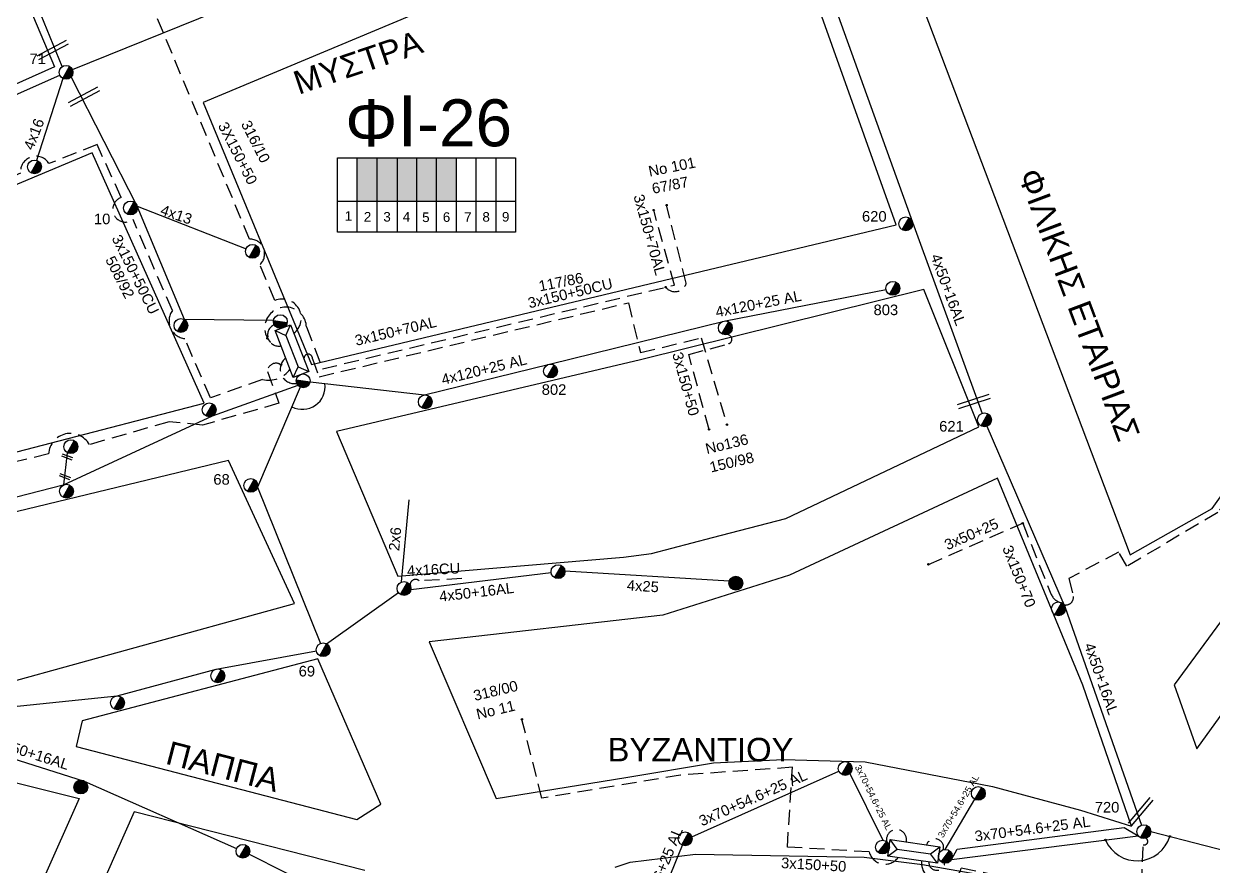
# Model space of a CAD drawing. Header units: millimetres. Extents: x 7477 to 9676, y 1828 to 2857.
# Drawn here: x 7697.3 to 7899.8, y 2212.9 to 2356.4 of the extents above; entities that cross this region are included whole.
import ezdxf
from ezdxf.enums import TextEntityAlignment as Align

# ---------------------------------------------------------------- set-up
doc = ezdxf.new("R2010")
doc.units = ezdxf.units.MM
doc.linetypes.add('DASHED', pattern=[19.05, 12.7, -6.35])
for name, color, linetype, lineweight in [('.075', 7, 'Continuous', 30), ('2x6', 7, 'SYN_LINE', 30), ('3x150+50', 7, 'Continuous', 30), ('3x150+50 XLPE', 7, 'SYN_LINE', 30), ('3x150+50CU', 7, 'Continuous', 30), ('3x150+70', 7, 'Continuous', 30), ('3x150+70AL', 7, 'DASHED', 30), ('3X48+38', 7, 'Continuous', 30), ('3x50+25', 7, 'Continuous', 30), ('3x70+54.6+25 AL', 7, 'SYN_LINE', 30), ('4x120+25 AL', 7, 'SYN_LINE', 30), ('4x13CU', 7, 'Continuous', 30), ('4x16', 7, 'Continuous', 30), ('4x16CU', 7, 'Continuous', 30), ('4x25', 7, 'Continuous', 30), ('4x50+13_5', 7, 'Continuous', 30), ('4x50+16AL', 7, 'Continuous', 30), ('text διευθύνσεων', 250, 'Continuous', 30), ('Υπόβαθρο ΔΕΗ', 7, 'Continuous', 30)]:
    doc.layers.add(name, color=color, linetype=linetype, lineweight=lineweight)
for name, color, linetype in [('Pillar OTE', 7, 'Continuous'), ('TEXT ΚΑΛΩΔΙΩΝ', 7, 'Continuous'), ('Άγνωστα', 7, 'Continuous'), ('ΑΓΝΩΣΤΟ ΕΝΑΕΡΙΟ ΚΑΛΩΔΙΟ', 7, 'Continuous'), ('Καλώδια ΧΤ   3x150AL+50CU', 7, 'DASHED'), ('Μηχανική τομή', 7, 'Continuous'), ('Στύλος Ξύλινος', 7, 'Continuous'), ('Στύλος Ξύλινος @ 1', 7, 'Continuous'), ('Στύλος ΦΜ', 7, 'Continuous'), ('Στύλος ΦΜ @ 1', 7, 'Continuous'), ('Συνδέσεις', 7, 'Continuous'), ('Τομή', 7, 'Continuous'), ('Υποσταθμός εναέριος 2 στύλων', 7, 'Continuous'), ('Υποσταθμός πόλεως', 7, 'Continuous')]:
    doc.layers.add(name, color=color, linetype=linetype)
doc.styles.add('arial', font='ARIAL.TTF')
doc.styles.get("Standard").update_dxf_attribs({"font": 'ARIAL.TTF'})
doc.linetypes.add('SYN_LINE', pattern='A,0.5,-0.0001,["/\\/\\/\\/",Standard,S=0.1,R=0,X=0,Y=-0.05],-0.25', length=0.7501)

# ---------------------------------------------------------------- blocks, each defined once
blk = doc.blocks.new('ΥΠΑΡΧΩΝ ΤΣΙΜΕΝΤΕΝΙΟΣ ΣΤΥΛΟΣ')
at = {"layer": 'Στύλος ΦΜ'}
blk.add_hatch(color=7, dxfattribs=at).paths.add_polyline_path([(-1.29, -2.28, 0.574793), (2.62, 0, 0.268822), (1.3, 2.27)])
at = {"layer": 'Στύλος ΦΜ', "color": 7}
blk.add_line((-1.29, -2.28), (1.3, 2.27), dxfattribs=at)
blk.add_circle((0, 0), 2.62, dxfattribs=at)
at = {"layer": 'Στύλος ΦΜ', "flags": 4}
for tag, p in [('ΑΡΙΘΜΟΣ', (-4.68, 8.05)), ('ΤΥΠΟΣ', (-4.91, 3.03))]:
    blk.add_attdef(tag, p, '', height=4, dxfattribs=at)
blk = doc.blocks.new('ΥΠΑΡΧΩΝ ΞΥΛΙΝΟΣ ΣΤΥΛΟΣ')
at = {"layer": 'Στύλος Ξύλινος'}
h = blk.add_hatch(color=7, dxfattribs=at)
h.paths.add_polyline_path([(-2.62, 0, 0.270008), (-1.29, -2.28), (1.3, 2.27, 0.576266)])
h.paths.add_polyline_path([(-1.29, -2.28, 0.574793), (2.62, 0, 0.268822), (1.3, 2.27)])
at = {"layer": 'Στύλος Ξύλινος', "color": 7}
blk.add_line((-1.29, -2.28), (1.3, 2.27), dxfattribs=at)
blk.add_circle((0, 0), 2.62, dxfattribs=at)
at = {"layer": 'Στύλος Ξύλινος', "flags": 4}
for tag, p in [('ΑΡΙΘΜΟΣ', (-4.91, 8.6)), ('ΤΥΠΟΣ', (-4.85, 3.39))]:
    blk.add_attdef(tag, p, '', height=4, dxfattribs=at)
blk = doc.blocks.new('ΥΠΟΣΤΑΘΜΟΣ ΕΝΑΕΡΙΟΣ ΕΠΙ 2 ΣΤΥΛΩΝ')
at = {"layer": 'Υποσταθμός εναέριος 2 στύλων', "linetype": 'Continuous'}
for points in [[(-11.97, -2.11, 0.574793), (-8.45, -0.07, 0.268822), (-9.64, 1.98)], [(9.68, -2.15, 0.574793), (13.19, -0.1, 0.268822), (12.01, 1.95)]]:
    blk.add_hatch(color=256, dxfattribs=at).paths.add_polyline_path(points)
for p, q in [((-11.97, -2.11), (-9.64, 1.98)), ((9.68, -2.15), (12.01, 1.95))]:
    blk.add_line(p, q, dxfattribs=at)
for centre in [(-10.81, -0.07), (10.84, -0.1)]:
    blk.add_circle(centre, 2.36, dxfattribs=at)
at = {"layer": 'Υποσταθμός πόλεως', "linetype": 'Continuous', "ltscale": 40}
blk.add_lwpolyline([(-8.57, 2.82), (8.57, 2.82), (8.57, -2.82), (-8.57, -2.82)], close=True, dxfattribs=at)
for points in [[(-5.75, 0), (-8.57, 2.82)], [(-8.57, -2.82), (-5.75, 0)], [(-5.75, 0), (5.75, 0)], [(5.75, 0), (8.57, 2.82)], [(8.57, -2.82), (5.75, 0)]]:
    blk.add_lwpolyline(points, dxfattribs=at)
at = {"layer": 'Υποσταθμός εναέριος 2 στύλων', "ltscale": 40, "flags": 1}
for tag, p in [('ΜΕΤΑΣΧΗΜΑΤΙΣΜΟΣ', (14.09, 2.51)), ('ΙΣΧΥΣ', (14.07, -0.28)), ('ΑΡΙΘΜΟΣ', (14.19, -3))]:
    blk.add_attdef(tag, p, '', height=1.8, dxfattribs=at)
blk = doc.blocks.new('ΤΟΜΗ')
at = {"layer": 'Τομή', "ltscale": 40}
for p, q in [((-5.68, 0), (17.06, 0)), ((-5.68, -2.77), (17.06, -2.77))]:
    blk.add_line(p, q, dxfattribs=at)
blk = doc.blocks.new('_ΣΥΝΔΕΣΗ')
at = {"layer": 'Συνδέσεις', "linetype": 'SYN_LINE', "ltscale": 40}
blk.add_hatch(color=256, dxfattribs=at).paths.add_polyline_path([(0.5, -0.01, 1), (-0.5, -0.01, 1)])
at = {"layer": 'Συνδέσεις'}
blk.add_circle((0, -0.01), 0.5, dxfattribs=at)
blk = doc.blocks.new('ΜΗΧΑΝΙΚΗ ΤΟΜΗ')
at = {"layer": 'Μηχανική τομή', "ltscale": 40}
for p, q in [((-1.89, 0.78), (5.69, 0.78)), ((-1.89, -0.77), (5.69, -0.77))]:
    blk.add_line(p, q, dxfattribs=at)

msp = doc.modelspace()

# ---------------------------------------------------------------- hatches: boundary and pattern name
at = {"layer": 'Καλώδια ΧΤ   3x150AL+50CU', "linetype": 'DASHED', "lineweight": -3, "ltscale": 0.2}
h = msp.add_hatch(color=30, dxfattribs=at)
h.dxf.hatch_style = 1
h.paths.add_polyline_path([(7757.48, 2333.56), (7754.04, 2333.56), (7754.04, 2326.2), (7757.48, 2326.19)])
h = msp.add_hatch(color=6, dxfattribs=at)
h.dxf.hatch_style = 1
h.paths.add_polyline_path([(7757.48, 2326.19), (7760.92, 2326.19), (7760.92, 2333.56), (7757.48, 2333.56)])
h = msp.add_hatch(color=27, dxfattribs=at)
h.dxf.hatch_style = 1
h.paths.add_polyline_path([(7764.21, 2333.56), (7760.92, 2333.56), (7760.92, 2326.19), (7764.21, 2326.19)])
h = msp.add_hatch(color=85, dxfattribs=at)
h.dxf.hatch_style = 1
h.paths.add_polyline_path([(7767.51, 2333.55), (7764.21, 2333.55), (7764.21, 2326.19), (7767.51, 2326.18)])
h = msp.add_hatch(color=173, dxfattribs=at)
h.dxf.hatch_style = 1
h.paths.add_polyline_path([(7770.9, 2333.55), (7767.6, 2333.55), (7767.6, 2326.18), (7770.9, 2326.18)])

# ---------------------------------------------------------------- linework, layer by layer
at = {"layer": '.075', "color": 30, "linetype": 'DASHED', "lineweight": -3, "ltscale": 0.2}
msp.add_lwpolyline([(7865.21, 2195.33), (7887.28, 2202.23), (7887.91, 2216.54, 0.904483), (7888.38, 2217.66, -68.044172)], format="xyb", dxfattribs=at)
at = {"layer": '2x6', "color": 27, "linetype": 'SYN_LINE', "lineweight": -3, "ltscale": 15}
msp.add_lwpolyline([(7761.64, 2261.32), (7762.91, 2275.32)], dxfattribs=at)
at = {"layer": '3x150+50', "color": 7, "linetype": 'DASHED', "lineweight": -3, "ltscale": 0.2}
msp.add_lwpolyline([(7743.29, 2303.68, 0.871466), (7740.04, 2309.27), (7737.52, 2315.39, 0.688722), (7735.74, 2319.72), (7706.92, 2388.75), (7726.61, 2397.25)], format="xyb", dxfattribs=at)
at = {"layer": '3x150+50', "color": 27, "linetype": 'DASHED', "lineweight": -3, "ltscale": 0.2}
msp.add_lwpolyline([(7813.99, 2287.29), (7810.52, 2300.06), (7817.3, 2301.9, 0.93361), (7816.99, 2303.45, 15.588949)], format="xyb", dxfattribs=at)
at = {"layer": '3x150+50', "color": 6, "linetype": 'DASHED', "lineweight": -3, "ltscale": 0.2}
for points in [[(7743.77, 2295.14, -0.773815), (7741.9, 2299.46, 3.179841)], [(7741.09, 2298.32, 0.594086), (7738.79, 2297.18), (7740.75, 2291.75), (7727.71, 2288.04), (7722.03, 2288.6), (7708.46, 2284.72, 0.746086), (7701.51, 2283.15), (7642.46, 2268.73), (7635.94, 2283.26)], [(7854.11, 2213.41, -0.971242), (7851.41, 2213.62, 54.270647)]]:
    msp.add_lwpolyline(points, format="xyb", dxfattribs=at)
at = {"layer": '3x150+50', "color": 133, "linetype": 'DASHED', "lineweight": -3, "ltscale": 0.2}
msp.add_lwpolyline([(7846.19, 2214.38, -0.632585), (7841.26, 2215.33), (7827.32, 2216.16), (7828.18, 2229.74), (7809.13, 2228.41), (7785.53, 2224.48), (7782.12, 2237.91)], format="xyb", dxfattribs=at)
at = {"layer": '3x150+50', "color": 62, "linetype": 'DASHED', "lineweight": -3, "ltscale": 0.2}
msp.add_lwpolyline([(7844.24, 2217.09, -1.245023), (7847.57, 2217.03, 10.580055)], format="xyb", dxfattribs=at)
at = {"layer": '3x150+50', "color": 30, "linetype": 'DASHED', "lineweight": -3, "ltscale": 0.2}
msp.add_lwpolyline([(7853.9, 2215.72, 0.959128), (7851.02, 2216.52, -2.598656)], format="xyb", dxfattribs=at)
at = {"layer": '3x150+50', "color": 1, "linetype": 'DASHED', "lineweight": -3, "ltscale": 0.2}
msp.add_lwpolyline([(7850.19, 2213.8, 0.921812), (7856.95, 2212.63), (7867.71, 2210.39), (7866.12, 2199.72)], format="xyb", dxfattribs=at)
at = {"layer": '3x150+50 XLPE', "color": 6, "linetype": 'DASHED', "lineweight": -3, "ltscale": 0.2}
msp.add_lwpolyline([(7947.29, 2335.88), (7943.16, 2330.02, 0.882475), (7938.2, 2324.97), (7900.61, 2273.16), (7885.16, 2263.98), (7883.73, 2266.4), (7875.28, 2261.92), (7876.03, 2258.84, -0.510277), (7874.44, 2257.42, -1.541387)], format="xyb", dxfattribs=at)
at = {"layer": '3x150+50CU', "color": 85, "linetype": 'DASHED', "lineweight": -3, "ltscale": 0.2}
msp.add_lwpolyline([(7742.64, 2297.56, -0.308262), (7737.94, 2295.82), (7729.06, 2292.68), (7724.7, 2302.79, -0.578453), (7722.6, 2307.55), (7715.89, 2323.04, -1.161101), (7713.9, 2326.84), (7709.76, 2335.83), (7701.58, 2332.59, 0.796668), (7696.74, 2330.96), (7689.92, 2328.05, 0.856188), (7684.82, 2325.92), (7668.36, 2319.11), (7677.86, 2300.06)], format="xyb", dxfattribs=at)
at = {"layer": '3x150+50CU', "color": 30, "linetype": 'DASHED', "lineweight": -3, "ltscale": 0.2}
msp.add_lwpolyline([(7745.02, 2299.21, -1.177928), (7746.45, 2299.34), (7747.59, 2296.27), (7800.26, 2308.88), (7802.29, 2300.4), (7812.66, 2302.88), (7817.02, 2288.12)], format="xyb", dxfattribs=at)
at = {"layer": '3x150+70', "color": 6, "linetype": 'DASHED', "lineweight": -3, "ltscale": 0.2}
msp.add_lwpolyline([(7867.4, 2271.32), (7872.21, 2259.3, 0.254741), (7874.07, 2257.76, 19.207585)], format="xyb", dxfattribs=at)
at = {"layer": '3x150+70AL', "color": 173, "linetype": 'DASHED', "lineweight": -3, "ltscale": 0.2}
for points in [[(7806.59, 2311.53, 0.610584), (7810.11, 2312.23), (7806.75, 2325.51)], [(7739.32, 2302.11, -1.442673), (7745.43, 2304.77), (7748.15, 2297.63), (7808.13, 2311.9), (7804.57, 2324.67)], [(7739.93, 2305.14, 0.897481), (7741.1, 2301.54, 55.461708)]]:
    msp.add_lwpolyline(points, format="xyb", dxfattribs=at)
at = {"layer": '3X48+38', "color": 2, "linetype": 'Continuous', "lineweight": -3, "ltscale": 0.2}
for points in [[(7705.56, 2348.62), (7730.03, 2358.52), (7753.27, 2369.38), (7772.53, 2377.99), (7792.55, 2386.52), (7811.58, 2395.55)], [(7675.4, 2335.22), (7703.41, 2347.66)]]:
    msp.add_lwpolyline(points, dxfattribs=at)
at = {"layer": '3x50+25', "color": 6, "linetype": 'DASHED', "lineweight": -3, "ltscale": 0.2}
msp.add_lwpolyline([(7851.35, 2264.31), (7867.4, 2271.32)], dxfattribs=at)
at = {"layer": '3x70+54.6+25 AL', "color": 62, "linetype": 'SYN_LINE', "lineweight": -3, "ltscale": 15}
for points in [[(7811.04, 2217.91), (7836.1, 2229.07)], [(7837.95, 2228.66), (7843.58, 2217.34)], [(7804.89, 2205.16), (7809.47, 2216.46)]]:
    msp.add_lwpolyline(points, dxfattribs=at)
at = {"layer": '3x70+54.6+25 AL', "color": 6, "linetype": 'SYN_LINE', "lineweight": -3, "ltscale": 10}
msp.add_lwpolyline([(7854.18, 2215.76), (7859.24, 2224.29)], dxfattribs=at)
at = {"layer": '3x70+54.6+25 AL', "color": 6, "linetype": 'SYN_LINE', "lineweight": -3, "ltscale": 15}
msp.add_lwpolyline([(7855.28, 2214.06), (7856.24, 2215.78), (7884.68, 2219.49), (7887.08, 2218.06)], dxfattribs=at)
at = {"layer": '3x70+54.6+25 AL', "color": 30, "linetype": 'SYN_LINE', "lineweight": -3, "ltscale": 15}
msp.add_lwpolyline([(7855.28, 2214.06), (7887.08, 2218.06)], dxfattribs=at)
at = {"layer": '4x120+25 AL', "color": 27, "linetype": 'SYN_LINE', "lineweight": -3, "ltscale": 15}
msp.add_lwpolyline([(7746.03, 2295.39), (7765.52, 2293.18), (7786.84, 2298.42), (7816.78, 2305.78), (7844.13, 2311.12)], dxfattribs=at)
at = {"layer": '4x13CU', "color": 173, "linetype": 'Continuous', "lineweight": -3, "ltscale": 0.2}
msp.add_lwpolyline([(7716.61, 2325.33), (7735.14, 2318.07)], dxfattribs=at)
at = {"layer": '4x16', "color": 2, "linetype": 'Continuous', "lineweight": -3, "ltscale": 0.2}
msp.add_lwpolyline([(7703.91, 2347.11), (7699.48, 2333.14)], dxfattribs=at)
at = {"layer": '4x16CU', "color": 27, "linetype": 'DASHED', "lineweight": -3, "ltscale": 0.2}
msp.add_lwpolyline([(7771.89, 2261.9), (7764.63, 2261.51, 0.683621), (7763.09, 2260.74, 20.303058)], format="xyb", dxfattribs=at)
at = {"layer": '4x25', "color": 27, "linetype": 'SYN_LINE', "lineweight": -3, "ltscale": 15}
msp.add_lwpolyline([(7789.44, 2263.21), (7817.44, 2261.52)], dxfattribs=at)
at = {"layer": '4x50+13_5', "color": 6, "linetype": 'Continuous', "lineweight": -3, "ltscale": 0.2}
for points in [[(7743.97, 2294.8), (7729.36, 2289.55), (7703.99, 2277.8), (7665.95, 2268.04), (7665.75, 2267.99)], [(7704.12, 2277.86), (7704.73, 2283.34)]]:
    msp.add_lwpolyline(points, dxfattribs=at)
at = {"layer": '4x50+16AL', "color": 85, "linetype": 'Continuous', "lineweight": -3, "ltscale": 0.2}
msp.add_lwpolyline([(7703.85, 2349.13), (7687.91, 2387.93)], dxfattribs=at)
at = {"layer": '4x50+16AL', "color": 1, "linetype": 'Continuous', "lineweight": -3, "ltscale": 0.2}
msp.add_lwpolyline([(7825.59, 2383.75), (7833.21, 2365.52), (7848.63, 2322.61), (7860.5, 2290.04)], dxfattribs=at)
at = {"layer": '4x50+16AL', "color": 173, "linetype": 'Continuous', "lineweight": -3, "ltscale": 0.2}
msp.add_lwpolyline([(7739.82, 2305.84), (7724.63, 2306.03), (7716.61, 2325.33), (7705.37, 2347.35)], dxfattribs=at)
at = {"layer": '4x50+16AL', "color": 6, "linetype": 'Continuous', "lineweight": -3, "ltscale": 0.2}
msp.add_lwpolyline([(7861.3, 2287.83), (7874.64, 2256.94), (7887.63, 2219.89)], dxfattribs=at)
at = {"layer": '4x50+16AL', "color": 27, "linetype": 'Continuous', "lineweight": -3, "ltscale": 0.2}
for points in [[(7763.21, 2260.05), (7787.1, 2262.93)], [(7748.85, 2250.79), (7761.08, 2259.53)], [(7676.37, 2238.12), (7713.17, 2241.9), (7730.04, 2246.47), (7747.11, 2249.56)], [(7676.65, 2237.18), (7707.59, 2227.4), (7733.53, 2215.91)], [(7735.69, 2214.96), (7766.06, 2199.59)]]:
    msp.add_lwpolyline(points, dxfattribs=at)
at = {"layer": '4x50+16AL', "color": 30, "linetype": 'Continuous', "lineweight": -3, "ltscale": 0.2}
msp.add_lwpolyline([(7889.2, 2218.81), (7916.98, 2211.64), (7930.4, 2199.15), (7956.13, 2180.69)], dxfattribs=at)
at = {"layer": 'Pillar OTE', "lineweight": -3, "ltscale": 40}
for points in [[(7750.71, 2320.92), (7750.71, 2333.56), (7781.04, 2333.56), (7781.04, 2320.89), (7750.71, 2320.92)], [(7754.04, 2320.91), (7754.04, 2333.56)], [(7757.48, 2320.91), (7757.48, 2333.56)], [(7760.92, 2320.91), (7760.92, 2333.56)], [(7764.21, 2320.9), (7764.21, 2333.56)], [(7767.6, 2320.9), (7767.6, 2333.56)], [(7771, 2320.9), (7771, 2333.56)], [(7774.33, 2320.89), (7774.33, 2333.56)], [(7777.72, 2320.89), (7777.72, 2333.56)], [(7750.71, 2326.2), (7781.04, 2326.17)]]:
    msp.add_lwpolyline(points, dxfattribs=at)
at = {"layer": 'Άγνωστα', "linetype": 'Continuous', "ltscale": 0.2}
msp.add_arc((7744.74, 2294.59), 3.87, 242.1195, 7.6031, dxfattribs=at)
at = {"layer": 'ΑΓΝΩΣΤΟ ΕΝΑΕΡΙΟ ΚΑΛΩΔΙΟ', "color": 27, "linetype": 'Continuous', "lineweight": -3, "ltscale": 0.2}
msp.add_lwpolyline([(7744.36, 2294.5), (7737.1, 2277.47), (7747.83, 2250.86)], dxfattribs=at)
at = {"layer": 'Υπόβαθρο ΔΕΗ', "lineweight": -3}
for points in [[(8016.51, 2430.38), (7952.95, 2447.48), (7899.95, 2466.19), (7899.95, 2466.19), (7853.52, 2491.55), (7853.52, 2491.55), (7810.4, 2465.02), (7885.73, 2265.95), (7899.67, 2273.81), (7937.48, 2326.92), (7968.65, 2371.5), (8016.51, 2430.38)], [(7686.4, 2387.11), (7702.52, 2349.08), (7610.55, 2307.9), (7597.52, 2332.49)], [(7824.08, 2383.33), (7727.81, 2343.01), (7746.28, 2298.37), (7845.85, 2322.14)], [(7893.18, 2243.8), (7897.08, 2232.91), (7944.23, 2298.26), (7970.53, 2334.27), (7963.45, 2339.34)], [(7708.96, 2334.42), (7656.13, 2312.28), (7672.87, 2277.49), (7727.99, 2291.75)], [(7850.54, 2311.16), (7802.29, 2299.16), (7750.53, 2286.93), (7761.01, 2262.33), (7799.41, 2265.53), (7804.18, 2266.15), (7814.57, 2268.88), (7827.05, 2272.14), (7827.05, 2272.14), (7859.94, 2287.72)], [(7732.16, 2282.03), (7677.13, 2268.7), (7685.78, 2241.72), (7743.39, 2257.64)], [(7863.13, 2279), (7827.71, 2262.48), (7806.09, 2255.68), (7766.35, 2251.11), (7777.76, 2224.43), (7799.83, 2227.98), (7814.73, 2230.51), (7826.66, 2231.08), (7840.58, 2230.66), (7862.25, 2226.49), (7877.24, 2222.42), (7885.93, 2219.69), (7877.62, 2243.74)], [(7747.35, 2248.23), (7707.24, 2237.68), (7706.22, 2233.31), (7754.01, 2220.83), (7758.08, 2223.47)], [(7700.55, 2210.54), (7697.6, 2204.04), (7696.73, 2201.95), (7695.21, 2200.5), (7693.53, 2199.5), (7692.38, 2199.24), (7685.93, 2199.83), (7681.18, 2199.92), (7674.21, 2199.94), (7666.2, 2199.05), (7661.55, 2198.34), (7653.85, 2196.54), (7649.16, 2195.53), (7642.65, 2193.45), (7631.6, 2189.69), (7625.28, 2214.97), (7685.78, 2229.63), (7706.7, 2224.43)]]:
    msp.add_lwpolyline(points, close=True, dxfattribs=at)
for points in [[(7755.36, 2212.18), (7716.11, 2222.16), (7707.11, 2201.91)], [(7798.02, 2212.71), (7800.58, 2213.57), (7811.7, 2214.96), (7840.43, 2214.43), (7850.32, 2213.17), (7859.78, 2211.54)]]:
    msp.add_lwpolyline(points, dxfattribs=at)
msp.add_arc((7886.87, 2219.65), 5.84, 203.1001, 343.263, dxfattribs=at)

# ---------------------------------------------------------------- block references
at = {"layer": 'Μηχανική τομή', "lineweight": -3, "xscale": 0.2499999999999463, "yscale": 0.2499999999999463, "zscale": 0.4999999999999997, "rotation": 159.3092697725657}
for p in [(7705.14, 2282.43), (7704.77, 2279.07)]:
    msp.add_blockref('ΜΗΧΑΝΙΚΗ ΤΟΜΗ', p, dxfattribs=at)
at = {"layer": 'Στύλος Ξύλινος @ 1', "lineweight": -3, "ltscale": 40, "xscale": 0.4499999999998181, "yscale": 0.4499999999998181, "zscale": 0.4499999999998181}
for p in [(7818.54, 2261.1), (7707.01, 2226.38)]:
    msp.add_blockref('ΥΠΑΡΧΩΝ ΞΥΛΙΝΟΣ ΣΤΥΛΟΣ', p, dxfattribs=at)
at = {"layer": 'Στύλος ΦΜ @ 1', "lineweight": -3, "ltscale": 40}
ref = msp.add_blockref('ΥΠΑΡΧΩΝ ΤΣΙΜΕΝΤΕΝΙΟΣ ΣΤΥΛΟΣ', (7704.49, 2348.13), dxfattribs=dict(at, xscale=0.449999999999818, yscale=0.449999999999818, zscale=0.449999999999818))
ref.add_attrib('ΤΥΠΟΣ', '71', (7698.26, 2349.54), dxfattribs={"layer": 'Στύλος ΦΜ', "height": 1.8, "rotation": 360, "flags": 4})
for p, xscale, yscale, zscale in [((7699.12, 2332.02), 0.449999999999818, 0.449999999999818, 0.449999999999818), ((7736.23, 2317.64), 0.449999999999818, 0.449999999999818, 0.449999999999818), ((7724.05, 2305.01), 0.449999999999818, 0.449999999999818, 0.449999999999818), ((7816.76, 2304.6), 0.449999999999818, 0.449999999999818, 0.449999999999818), ((7765.66, 2292.01), 0.449999999999818, 0.449999999999818, 0.449999999999818), ((7728.87, 2290.63), 0.449999999999818, 0.449999999999818, 0.449999999999818), ((7705.31, 2284.36), 0.449999999999818, 0.449999999999818, 0.449999999999818), ((7704.55, 2276.77), 0.449999999999818, 0.449999999999818, 0.449999999999818), ((7788.27, 2263.07), 0.449999999999818, 0.449999999999818, 0.449999999999818), ((7762.04, 2260.21), 0.449999999999818, 0.449999999999818, 0.449999999999818), ((7873.48, 2256.74), 0.449999999999818, 0.449999999999818, 0.449999999999818), ((7730.32, 2245.33), 0.449999999999818, 0.449999999999818, 0.449999999999818), ((7713.24, 2240.72), 0.449999999999818, 0.449999999999818, 0.449999999999818), ((7837.18, 2229.55), 0.449999999999818, 0.449999999999818, 0.449999999999818), ((7859.84, 2225.3), 0.449999999999818, 0.449999999999818, 0.449999999999818), ((7809.92, 2217.56), 0.449999999999818, 0.449999999999818, 0.449999999999818), ((7734.61, 2215.44), 0.4499999999998181, 0.4499999999998181, 0.4499999999998181)]:
    msp.add_blockref('ΥΠΑΡΧΩΝ ΤΣΙΜΕΝΤΕΝΙΟΣ ΣΤΥΛΟΣ', p, dxfattribs=dict(at, xscale=xscale, yscale=yscale, zscale=zscale))
ref = msp.add_blockref('ΥΠΑΡΧΩΝ ΤΣΙΜΕΝΤΕΝΙΟΣ ΣΤΥΛΟΣ', (7715.47, 2325.02), dxfattribs=dict(at, xscale=0.449999999999818, yscale=0.449999999999818, zscale=0.449999999999818))
ref.add_attrib('ΑΡΙΘΜΟΣ', '10', (7709.24, 2322.26), dxfattribs={"layer": 'Στύλος ΦΜ', "height": 1.8, "rotation": 360, "flags": 4})
ref = msp.add_blockref('ΥΠΑΡΧΩΝ ΤΣΙΜΕΝΤΕΝΙΟΣ ΣΤΥΛΟΣ', (7847.48, 2322.33), dxfattribs=dict(at, xscale=0.4499999999998178, yscale=0.4499999999998178, zscale=0.4499999999998178))
ref.add_attrib('ΑΡΙΘΜΟΣ', '620', (7840.03, 2322.7), dxfattribs={"layer": 'Στύλος ΦΜ', "height": 1.8, "flags": 4})
ref = msp.add_blockref('ΥΠΑΡΧΩΝ ΤΣΙΜΕΝΤΕΝΙΟΣ ΣΤΥΛΟΣ', (7845.29, 2311.34), dxfattribs=dict(at, xscale=0.4499999999998181, yscale=0.4499999999998181, zscale=0.4499999999998181))
ref.add_attrib('ΤΥΠΟΣ', '803', (7842, 2306.77), dxfattribs={"layer": 'Στύλος ΦΜ', "height": 1.8, "flags": 4})
ref = msp.add_blockref('ΥΠΑΡΧΩΝ ΤΣΙΜΕΝΤΕΝΙΟΣ ΣΤΥΛΟΣ', (7787, 2297.25), dxfattribs=dict(at, xscale=0.4499999999998449, yscale=0.4499999999998449, zscale=0.4499999999998449))
ref.add_attrib('ΤΥΠΟΣ', '802', (7785.49, 2293.19), dxfattribs={"layer": 'Στύλος ΦΜ', "height": 1.8, "rotation": 360, "flags": 4})
ref = msp.add_blockref('ΥΠΑΡΧΩΝ ΤΣΙΜΕΝΤΕΝΙΟΣ ΣΤΥΛΟΣ', (7860.9, 2288.93), dxfattribs=dict(at, xscale=0.4499999999999102, yscale=0.4499999999999102, zscale=0.4499999999999102))
ref.add_attrib('ΤΥΠΟΣ', '621', (7853.17, 2286.94), dxfattribs={"layer": 'Στύλος ΦΜ', "height": 1.8, "flags": 4})
ref = msp.add_blockref('ΥΠΑΡΧΩΝ ΤΣΙΜΕΝΤΕΝΙΟΣ ΣΤΥΛΟΣ', (7735.96, 2277.77), dxfattribs=dict(at, xscale=0.449999999999818, yscale=0.449999999999818, zscale=0.449999999999818))
ref.add_attrib('ΤΥΠΟΣ', '68', (7729.57, 2277.89), dxfattribs={"layer": 'Στύλος ΦΜ', "height": 1.8, "rotation": 360, "flags": 4})
ref = msp.add_blockref('ΥΠΑΡΧΩΝ ΤΣΙΜΕΝΤΕΝΙΟΣ ΣΤΥΛΟΣ', (7748.27, 2249.77), dxfattribs=dict(at, xscale=0.449999999999818, yscale=0.449999999999818, zscale=0.449999999999818))
ref.add_attrib('ΑΡΙΘΜΟΣ', '69', (7744.1, 2245.22), dxfattribs={"layer": 'Στύλος ΦΜ', "height": 1.8, "rotation": 360, "flags": 4})
ref = msp.add_blockref('ΥΠΑΡΧΩΝ ΤΣΙΜΕΝΤΕΝΙΟΣ ΣΤΥΛΟΣ', (7888.02, 2218.78), dxfattribs=dict(at, xscale=0.4499999999997412, yscale=0.4499999999997412, zscale=0.4499999999997412))
ref.add_attrib('ΤΥΠΟΣ', '720', (7879.67, 2222.04), dxfattribs={"layer": 'Στύλος ΦΜ', "height": 1.8, "flags": 4})
at = {"layer": 'Συνδέσεις', "lineweight": -3, "xscale": 0.25, "yscale": 0.25, "zscale": 0.25}
for p in [(7806.75, 2325.51), (7804.57, 2324.67), (7806.59, 2311.54), (7738.78, 2302.83), (7741.09, 2298.32), (7813.99, 2287.3), (7817.02, 2288.12), (7867.4, 2271.32), (7851.35, 2264.32), (7782.12, 2237.91), (7892.46, 2217.97), (7881.5, 2217.36)]:
    msp.add_blockref('_ΣΥΝΔΕΣΗ', p, dxfattribs=at)
at = {"layer": 'Τομή', "lineweight": -3}
for p, xscale, yscale, zscale, rotation in [((7700.8, 2351.61), 0.2499999999999997, 0.2499999999999997, 0.2499999999999997, 27.80286629509598), ((7706.15, 2343.66), 0.2499999999999997, 0.2499999999999997, 0.2499999999999997, 27.80286629509598), ((7857.66, 2291.98), 0.2499999999999996, 0.2499999999999996, 0.2499999999999996, 17.9569741018426), ((7886.34, 2221.33), 0.2499999999999996, 0.2499999999999996, 0.2499999999999996, 49.79241208108818)]:
    msp.add_blockref('ΤΟΜΗ', p, dxfattribs=dict(at, xscale=xscale, yscale=yscale, zscale=zscale, rotation=rotation))
at = {"layer": 'Υποσταθμός εναέριος 2 στύλων', "lineweight": -3}
for p, xscale, yscale, zscale, rotation in [((7742.96, 2300.64), 0.4999999999999999, 0.4999999999999999, 0.4999999999999999, 291.1300644386623), ((7848.87, 2215.41), 0.5, 0.5, 0.5, 351.7271330347031)]:
    msp.add_blockref('ΥΠΟΣΤΑΘΜΟΣ ΕΝΑΕΡΙΟΣ ΕΠΙ 2 ΣΤΥΛΩΝ', p, dxfattribs=dict(at, xscale=xscale, yscale=yscale, zscale=zscale, rotation=rotation))

# ---------------------------------------------------------------- texts
at = {"lineweight": -3, "ltscale": 30, "char_height": 1.63, "width": 11.2573, "attachment_point": 1}
for s, insert in [('1', (7751.95, 2324.48)), ('2', (7755.19, 2324.34)), ('3', (7758.52, 2324.34)), ('4', (7761.83, 2324.34)), ('5', (7765.13, 2324.26)), ('6', (7768.65, 2324.29)), ('7', (7772.28, 2324.29)), ('8', (7775.39, 2324.32)), ('9', (7778.72, 2324.34))]:
    msp.add_mtext(s, dxfattribs=dict(at, insert=insert))
at = {"layer": 'text διευθύνσεων', "color": 7, "lineweight": -3}
msp.add_text('ΦΙΛΙΚΗΣ ΕΤΑΙΡΙΑΣ', height=4, rotation=290.621, dxfattribs=at).set_placement((7876.99, 2308.57), align=Align.MIDDLE_CENTER)
at = {"layer": 'text διευθύνσεων', "color": 7, "lineweight": -3, "ltscale": 40, "char_height": 4, "width": 94.4586, "attachment_point": 1, "style": 'arial'}
for s, insert, rotation in [('MYΣTPA', (7742.8, 2348.08), 18.7759), ('ΠΑΠΠΑ', (7722.24, 2234.27), 345.4623)]:
    msp.add_mtext(s, dxfattribs=dict(at, insert=insert, rotation=rotation))
at = {"layer": 'text διευθύνσεων', "color": 7, "lineweight": -3, "ltscale": 40, "insert": (7796.7, 2234.75), "char_height": 4, "width": 94.4586, "attachment_point": 1, "style": 'arial'}
msp.add_mtext('BYZANTIOY', dxfattribs=at)
at = {"layer": 'TEXT ΚΑΛΩΔΙΩΝ', "linetype": 'Continuous', "lineweight": -3, "ltscale": 0.2}
for s, height, rotation, p in [('3x150+70AL', 1.8, 285.582, (7803.87, 2320.47)), ('3x150+50CU', 1.8, 296.5154, (7716.3, 2313.7)), ('4x50+16AL', 1.8, 290.0263, (7854.73, 2311.12)), ('3x150+50CU', 1.8, 13.4622, (7790.34, 2310.51)), ('4x120+25 AL', 1.8, 11.0467, (7822.4, 2308.71)), ('3x150+70AL', 1.8, 13.3863, (7760.61, 2304.05)), ('4x120+25 AL', 1.8, 13.8069, (7775.67, 2297.53)), ('3x150+50', 1.8, 285.2066, (7810.02, 2295.05)), ('3x50+25', 1.8, 23.5857, (7858.66, 2269.47)), ('2x6', 1.8, 84.8258, (7760.5, 2268.64)), ('3x150+70', 1.8, 291.8005, (7866.79, 2262.27)), ('4x16CU', 1.8, 3.0499, (7767.08, 2263.45)), ('4x50+16AL', 1.8, 6.8655, (7774.38, 2259.59)), ('4x25', 1.8, 356.5532, (7802.72, 2260.61)), ('4x50+16AL', 1.8, 289.3167, (7880.8, 2244.82)), ('4x50+16AL', 1.8, 342.4559, (7698.84, 2232.06)), ('3x70+54.6+25 AL', 1.1, 296.4248, (7841.97, 2224.61)), ('3x70+54.6+25 AL', 1.8, 24.0041, (7821.47, 2224.52)), ('3x70+54.6+25 AL', 1.1, 59.2968, (7856.45, 2223.12)), ('3x70+54.6+25 AL', 1.8, 7.4281, (7869.07, 2219.27)), ('3x70+54.6+25 AL', 1.8, 67.9202, (7805.01, 2210.25)), ('3x150+50', 1.8, 356.6264, (7831.81, 2213.16))]:
    msp.add_text(s, height=height, rotation=rotation, dxfattribs=at).set_placement(p, align=Align.MIDDLE_CENTER)
at = {"layer": 'Άγνωστα', "lineweight": -3, "ltscale": 40, "char_height": 1.8, "width": 27.758, "attachment_point": 1, "style": 'arial'}
for s, insert, rotation in [('4x16', (7697.19, 2335.39), 68.9979), ('3X150+50', (7731.91, 2339.9), 297), ('316/10', (7735.83, 2340.17), 297), ('No 101\\P67/87', (7803.51, 2332.13), 11.2252), ('4x13', (7720.97, 2325.63), 341.4048), ('508/92', (7712.72, 2317.06), 297), ('117/86', (7784.82, 2312.57), 11.2252), ('No136', (7813.2, 2284.84), 13.4838), ('150/98', (7813.9, 2281.7), 13.4838), ('318/00', (7773.68, 2242.78), 13.4838), ('No 11', (7774.17, 2239.63), 13.4838)]:
    msp.add_mtext(s, dxfattribs=dict(at, insert=insert, rotation=rotation))
at = {"layer": 'Υπόβαθρο ΔΕΗ', "lineweight": -3, "insert": (7752.01, 2344.2), "char_height": 8, "width": 84.6573, "attachment_point": 1}
msp.add_mtext('Φ{\\H1.0833x;I}-26', dxfattribs=at)

doc.saveas('drawing.dxf')
